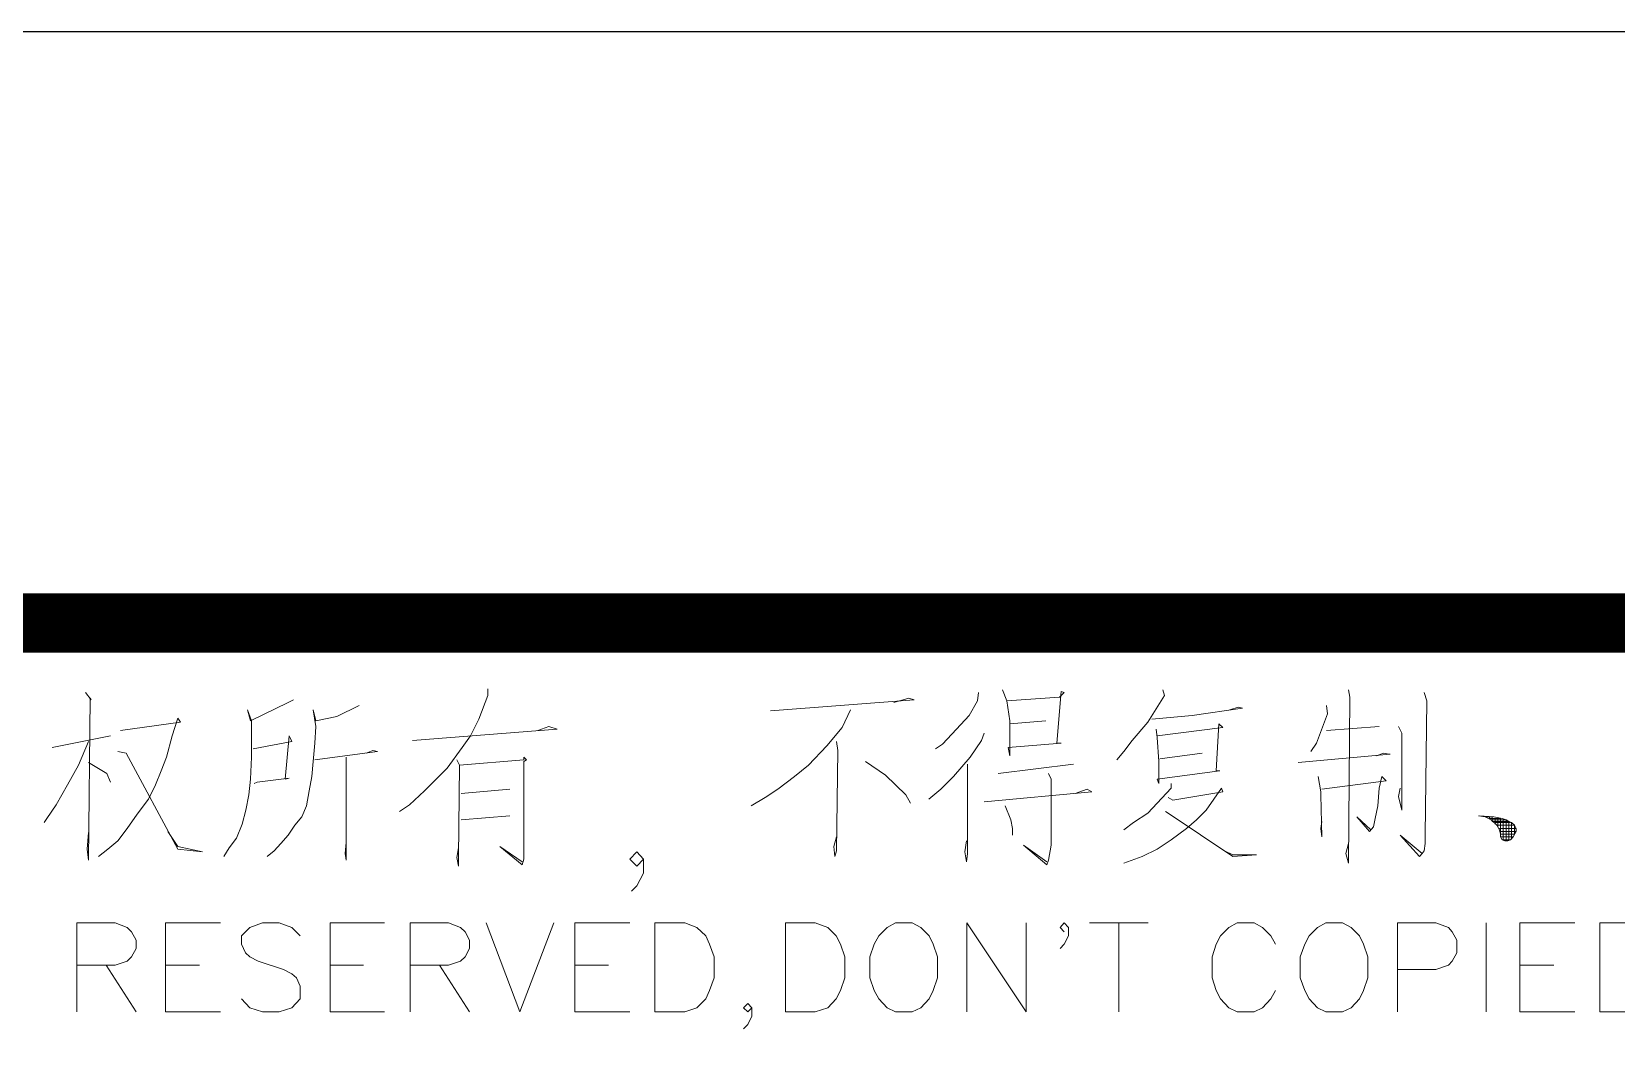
# Model space of a CAD drawing. Extents: x -809667 to 586099, y 3084146 to 3634412.
# Drawn here: x 382888.74 to 382902.15, y 3085859.96 to 3085868.55 of the extents above; entities that cross this region are included whole.
import ezdxf

# ---------------------------------------------------------------- set-up
doc = ezdxf.new("R2010")
doc.units = 0
doc.header["$LTSCALE"] = 0.5
doc.layers.get('0').update_dxf_attribs({"linetype": 'CONTINUOUS'})
doc.layers.add('PUB_TITLE', color=4, linetype='CONTINUOUS')

# ---------------------------------------------------------------- blocks, each defined once
blk = doc.blocks.new('DE')
at = {"layer": 'PUB_TITLE'}
for points in [[(-6000, 56600), (0, 56600), (0, 57400), (-6000, 57400)], [(-6000, 0), (0, 0), (0, 57400), (-6000, 57400)]]:
    blk.add_lwpolyline(points, close=True, dxfattribs=at)
at = {"layer": 'PUB_TITLE', "color": 140, "lineweight": 0}
for points in [[(-3793.1, 57288.9), (-3793.1, 57277.7), (-3808.1, 57237.3), (-3822.2, 57209.2), (-3836.3, 57189.5), (-3861.6, 57154.8), (-3900.1, 57116.3), (-3925.4, 57092.8), (-3942.3, 57081.6)], [(-2922.4, 57287.1), (-2914.9, 57268.3), (-2910.2, 57234.5), (-2910.2, 57204.5), (-2910.2, 57184.8), (-2910.2, 57175.4), (-2913, 57189.5), (-2823, 57197), (-2830.5, 57197), (-2823, 57284.3), (-2818.3, 57282.4), (-2825.8, 57274.9), (-2914.9, 57268.3)], [(-2651.3, 57287.1), (-2648.4, 57277.7), (-2676.6, 57232.6), (-2702.9, 57201.7), (-2716.9, 57182.9), (-2729.1, 57168.8)], [(-2336.9, 57287.1), (-2335.1, 57274.9), (-2336.9, 56994.3), (-2341.6, 57010.3), (-2336.9, 57027.2)], [(-4473.4, 57282.4), (-4464, 57270.2), (-4465.9, 57273), (-4468.7, 56999), (-4470.5, 57017.8), (-4468.7, 57045.9)], [(-4121.5, 57270.2), (-4130.9, 57265.5), (-4194.7, 57234.5), (-4199.4, 57253.3), (-4192.8, 57234.5), (-4192.8, 57173.5), (-4194.7, 57136), (-4197.5, 57109.7), (-4202.2, 57083.5), (-4208.8, 57060), (-4218.2, 57036.6), (-4230.3, 57019.7), (-4239.7, 57005.6)], [(-4010.8, 57260.8), (-4048.3, 57242), (-4084, 57234.5), (-4088.7, 57253.3), (-4084, 57225.1), (-4085.9, 57197), (-4088.7, 57166), (-4090.5, 57140.7), (-4095.2, 57116.3), (-4099.9, 57091), (-4107.4, 57072.2), (-4119.6, 57058.1), (-4130.9, 57041.2), (-4143.1, 57027.2), (-4154.4, 57015), (-4166.5, 57005.6)], [(-3314.6, 57251.4), (-3071.6, 57270.2), (-3081, 57273), (-3106.3, 57265.5)], [(-2962.8, 57282.4), (-2964.6, 57268.3), (-2978.7, 57243.9), (-3000.3, 57220.5), (-3023.7, 57195.1), (-3035.9, 57187.6)], [(-2670, 57237.3), (-2601.5, 57243.9), (-2516.2, 57256.1), (-2523.7, 57258), (-2537.7, 57253.3)], [(-2374.5, 57260.8), (-2372.6, 57246.7), (-2391.4, 57197), (-2400.7, 57182.9)], [(-2209.3, 57282.4), (-2204.7, 57268.3), (-2207.5, 57041.2), (-2207.5, 57027.2), (-2209.3, 57015), (-2212.2, 57010.3), (-2216.8, 57005.6), (-2249.7, 57041.2), (-2212.2, 57010.3)], [(-4414.2, 57218.6), (-4312.9, 57232.6), (-4317.6, 57239.2), (-4327, 57209.2), (-4336.4, 57173.5), (-4345.8, 57150.1), (-4355.1, 57126.6), (-4367.3, 57102.2), (-4386.1, 57076.9), (-4403, 57052.5), (-4418.9, 57031.9), (-4435.8, 57017.8), (-4451.8, 57005.6)], [(-3179.5, 57253.3), (-3193.6, 57223.3), (-3219.8, 57192.3), (-3250.8, 57159.5), (-3274.3, 57140.7), (-3302.4, 57119.1), (-3324, 57105), (-3347.4, 57091)], [(-2910.2, 57229.8), (-2849.2, 57234.5)], [(-4529.7, 57189.5), (-4431.1, 57209.2)], [(-4188.1, 57128.5), (-4183.4, 57131.3), (-4129, 57137.9), (-4135.6, 57136), (-4129, 57209.2), (-4124.3, 57199.8), (-4190, 57187.6)], [(-3920.7, 57201.7), (-3675.8, 57220.5), (-3689.9, 57225.1)], [(-3689.9, 57225.1), (-3708.7, 57218.6)], [(-2953.4, 57213.9), (-2958.1, 57201.7), (-2976.8, 57173.5), (-3005, 57140.7), (-3026.6, 57119.1), (-3047.2, 57102.2)], [(-2662.5, 57220.5), (-2660.6, 57206.4), (-2657.8, 57166), (-2657.8, 57128.5), (-2660.6, 57136), (-2554.6, 57150.1), (-2561.2, 57150.1), (-2556.5, 57229.8), (-2549.9, 57223.3), (-2660.6, 57209.2)], [(-2374.5, 57218.6), (-2285.3, 57225.1)], [(-2252.5, 57225.1), (-2246.9, 57213.9), (-2246.9, 57083.5), (-2252.5, 57106.9), (-2249.7, 57121)], [(-4468.7, 57199.8), (-4485.6, 57159.5), (-4504.3, 57126.6), (-4523.1, 57092.8), (-4539, 57069.4), (-4543.7, 57062.8)], [(-4418.9, 57182.9), (-4404.9, 57180.1), (-4317.6, 57017.8), (-4275.4, 57013.1), (-4317.6, 57022.5), (-4334.5, 57047.8)], [(-4085.9, 57168.8), (-3979.8, 57182.9), (-3987.3, 57184.8), (-3998.6, 57180.1)], [(-3203, 57199.8), (-3201.1, 57184.8), (-3203, 57015), (-3205.8, 57005.6), (-3207.6, 57022.5), (-3203, 57038.4)], [(-2584.6, 57180.1), (-2656, 57170.7)], [(-2422.3, 57164.2), (-2266.6, 57178.2), (-2268.5, 57178.2), (-2277.8, 57180.1), (-2290, 57175.4)], [(-4468.7, 57164.2), (-4437.7, 57145.4), (-4431.1, 57131.3)], [(-4032.4, 57173.5), (-4032.4, 56999), (-4034.3, 57010.3), (-4032.4, 57029)], [(-3845.7, 57168.8), (-3841, 57159.5), (-3842.8, 57003.7), (-3842.8, 56988.7), (-3845.7, 57003.7), (-3842.8, 57019.7)], [(-3841, 57159.5), (-3732.1, 57168.8), (-3732.1, 57173.5), (-3727.4, 57168.8), (-3732.1, 57166), (-3732.1, 57000.9), (-3734.9, 56991.5), (-3772.5, 57022.5), (-3734.9, 56996.2)], [(-3078.2, 57095.7), (-3085.7, 57109.7), (-3120.4, 57142.6), (-3154.2, 57166)], [(-2981.5, 57161.3), (-2981.5, 57010.3), (-2983.4, 56996.2), (-2986.2, 57013.1), (-2983.4, 57031.9)], [(-2929.9, 57145.4), (-2802.3, 57161.3)], [(-2844.5, 57145.4), (-2839.9, 57136), (-2839.9, 57067.5), (-2839.9, 57024.4), (-2844.5, 56999), (-2847.4, 56991.5), (-2886.8, 57024.4), (-2847.4, 56996.2)], [(-2637.2, 57128.5), (-2637.2, 57121), (-2676.6, 57078.8), (-2701, 57062.8), (-2716.9, 57050.6)], [(-2388.5, 57140.7), (-2383.9, 57114.4), (-2383.9, 57109.7), (-2382, 57038.4), (-2383.9, 57052.5), (-2382, 57064.7)], [(-2382, 57119.1), (-2273.1, 57133.2), (-2280.6, 57140.7), (-2285.3, 57121), (-2287.2, 57091), (-2291.9, 57069.4), (-2294.7, 57055.3), (-2301.3, 57047.8), (-2322.9, 57072.2), (-2299.4, 57050.6)], [(-3755.6, 57119.1), (-3838.2, 57111.6)], [(-2953.4, 57097.5), (-2771.4, 57114.4), (-2778.9, 57119.1), (-2799.5, 57111.6)], [(-2641.9, 57105), (-2634.4, 57100.4), (-2549.9, 57114.4), (-2551.8, 57121), (-2578.1, 57083.5), (-2594, 57067.5), (-2610.9, 57052.5), (-2637.2, 57033.7), (-2660.6, 57017.8), (-2686, 57005.6), (-2716.9, 56994.3)], [(-3838.2, 57067.5), (-3755.6, 57074.1)], [(-2917.7, 57091), (-2908.3, 57067.5), (-2905.5, 57052.5), (-2905.5, 57041.2)], [(-2646.6, 57081.6), (-2641.9, 57078.8), (-2533, 57005.6), (-2492.7, 57008.4), (-2533, 57008.4), (-2547.1, 57015)], [(-2115.5, 57074.1), (-2091.1, 57072.2), (-2077, 57069.4), (-2070.5, 57067.5), (-2065.8, 57064.7), (-2061.1, 57062.8), (-2056.4, 57058.1), (-2053.6, 57052.5), (-2053.6, 57047.8), (-2058.3, 57038.4), (-2063, 57033.7), (-2067.7, 57031.9), (-2072.4, 57031.9), (-2077, 57033.7), (-2079.9, 57038.4), (-2079.9, 57043.1), (-2081.7, 57050.6), (-2086.4, 57058.1), (-2095.8, 57067.5), (-2106.1, 57072.2), (-2117.4, 57074.1)], [(-2106.1, 57072.2), (-2093.9, 57072.2)], [(-2098.6, 57069.4), (-2098.6, 57072.2)], [(-2079.9, 57069.4), (-2098.6, 57069.4)], [(-2093.9, 57072.2), (-2093.9, 57064.7)], [(-2089.2, 57060), (-2089.2, 57069.4)], [(-2084.6, 57069.4), (-2084.6, 57055.3)], [(-2079.9, 57038.4), (-2079.9, 57069.4)], [(-2095.8, 57067.5), (-2070.5, 57067.5)], [(-2065.8, 57064.7), (-2093.9, 57064.7)], [(-2089.2, 57062.8), (-2063, 57062.8)], [(-2056.4, 57058.1), (-2086.4, 57058.1)], [(-2081.7, 57052.5), (-2053.6, 57052.5)], [(-2053.6, 57047.8), (-2079.9, 57047.8)], [(-2079.9, 57043.1), (-2056.4, 57043.1)], [(-2075.2, 57067.5), (-2075.2, 57033.7)], [(-2070.5, 57031.9), (-2070.5, 57067.5)], [(-2065.8, 57064.7), (-2065.8, 57033.7)], [(-2061.1, 57036.6), (-2061.1, 57062.8)], [(-2056.4, 57058.1), (-2056.4, 57043.1)], [(-2058.3, 57038.4), (-2079.9, 57038.4)], [(-2077, 57033.7), (-2063, 57033.7)], [(-3550.1, 56946.5), (-3540.7, 56955.9), (-3529.5, 56977.4), (-3529.5, 57000.9), (-3540.7, 57013.1), (-3552.9, 57000.9), (-3540.7, 56988.7), (-3529.5, 57000.9)], [(-4488.4, 56893), (-4488.4, 56742.9)], [(-4488.4, 56893), (-4423.6, 56893), (-4403, 56885.5), (-4395.5, 56878), (-4388, 56863.9), (-4388, 56849.8), (-4395.5, 56835.8), (-4403, 56828.3), (-4423.6, 56821.7), (-4488.4, 56821.7)], [(-4338.2, 56893), (-4338.2, 56742.9)], [(-4338.2, 56893), (-4245.4, 56893)], [(-4110.3, 56871.4), (-4124.3, 56885.5), (-4145.9, 56893), (-4174.1, 56893), (-4195.6, 56885.5), (-4209.7, 56871.4), (-4209.7, 56857.3), (-4203.1, 56842.3), (-4195.6, 56835.8), (-4181.6, 56828.3), (-4138.4, 56814.2), (-4124.3, 56806.7), (-4116.8, 56800.1), (-4110.3, 56786), (-4110.3, 56764.5), (-4124.3, 56749.4), (-4145.9, 56742.9), (-4174.1, 56742.9), (-4195.6, 56749.4), (-4209.7, 56764.5)], [(-4059.6, 56893), (-4059.6, 56742.9)], [(-4059.6, 56893), (-3967.6, 56893)], [(-3924.5, 56893), (-3924.5, 56742.9)], [(-3924.5, 56893), (-3859.7, 56893), (-3839.1, 56885.5), (-3831.6, 56878), (-3824.1, 56863.9), (-3824.1, 56849.8), (-3831.6, 56835.8), (-3839.1, 56828.3), (-3859.7, 56821.7), (-3924.5, 56821.7)], [(-3795.9, 56893), (-3738.7, 56742.9), (-3681.5, 56893)], [(-3645.8, 56893), (-3645.8, 56742.9)], [(-3645.8, 56893), (-3552.9, 56893)], [(-3510.7, 56893), (-3510.7, 56742.9)], [(-3510.7, 56893), (-3460, 56893), (-3439.4, 56885.5), (-3424.4, 56871.4), (-3417.8, 56857.3), (-3410.3, 56835.8), (-3410.3, 56800.1), (-3417.8, 56778.5), (-3424.4, 56764.5), (-3439.4, 56749.4), (-3460, 56742.9), (-3510.7, 56742.9)], [(-3289.3, 56893), (-3289.3, 56742.9)], [(-3289.3, 56893), (-3239.5, 56893), (-3218, 56885.5), (-3203.9, 56871.4), (-3196.4, 56857.3), (-3188.9, 56835.8), (-3188.9, 56800.1), (-3196.4, 56778.5), (-3203.9, 56764.5), (-3218, 56749.4), (-3239.5, 56742.9), (-3289.3, 56742.9)], [(-2982.5, 56893), (-2982.5, 56742.9)], [(-2982.5, 56893), (-2882.1, 56742.9), (-2882.1, 56893)], [(-2818.3, 56878), (-2824.8, 56885.5), (-2818.3, 56893), (-2810.8, 56885.5), (-2810.8, 56871.4), (-2818.3, 56857.3), (-2824.8, 56849.8)], [(-2775.1, 56893), (-2675.7, 56893)], [(-2725.4, 56893), (-2725.4, 56742.9)], [(-2460.8, 56857.3), (-2468.3, 56871.4), (-2482.4, 56885.5), (-2496.4, 56893), (-2525.5, 56893), (-2539.6, 56885.5), (-2553.7, 56871.4), (-2561.2, 56857.3), (-2567.8, 56835.8), (-2567.8, 56800.1), (-2561.2, 56778.5), (-2553.7, 56764.5), (-2539.6, 56749.4), (-2525.5, 56742.9), (-2496.4, 56742.9), (-2482.4, 56749.4), (-2468.3, 56764.5), (-2460.8, 56778.5)], [(-2254.4, 56893), (-2254.4, 56742.9)], [(-2254.4, 56893), (-2189.6, 56893), (-2168.1, 56885.5), (-2161.5, 56878), (-2154, 56863.9), (-2154, 56842.3), (-2161.5, 56828.3), (-2168.1, 56821.7), (-2189.6, 56814.2), (-2254.4, 56814.2)], [(-2104.3, 56893), (-2104.3, 56742.9)], [(-2047, 56893), (-2047, 56742.9)], [(-2047, 56893), (-1954.1, 56893)], [(-1911.9, 56893), (-1911.9, 56742.9)], [(-1911.9, 56893), (-1861.2, 56893), (-1839.7, 56885.5), (-1825.6, 56871.4), (-1819, 56857.3), (-1811.5, 56835.8), (-1811.5, 56800.1), (-1819, 56778.5), (-1825.6, 56764.5), (-1839.7, 56749.4), (-1861.2, 56742.9), (-1911.9, 56742.9)], [(-4438.6, 56821.7), (-4388, 56742.9)], [(-4338.2, 56821.7), (-4281, 56821.7)], [(-4059.6, 56821.7), (-4003.3, 56821.7)], [(-3874.7, 56821.7), (-3824.1, 56742.9)], [(-3645.8, 56821.7), (-3588.6, 56821.7)], [(-2047, 56821.7), (-1989.8, 56821.7)], [(-3346.5, 56749.4), (-3353.1, 56742.9), (-3360.6, 56749.4), (-3353.1, 56757), (-3346.5, 56749.4), (-3346.5, 56735.4), (-3353.1, 56721.3), (-3360.6, 56713.8)], [(-4338.2, 56742.9), (-4245.4, 56742.9)], [(-4059.6, 56742.9), (-3967.6, 56742.9)], [(-3645.8, 56742.9), (-3552.9, 56742.9)], [(-2047, 56742.9), (-1954.1, 56742.9)]]:
    blk.add_lwpolyline(points, dxfattribs=at)
for points in [[(-3103.5, 56893), (-3117.6, 56885.5), (-3131.6, 56871.4), (-3139.2, 56857.3), (-3146.7, 56835.8), (-3146.7, 56800.1), (-3139.2, 56778.5), (-3131.6, 56764.5), (-3117.6, 56749.4), (-3103.5, 56742.9), (-3075.4, 56742.9), (-3060.3, 56749.4), (-3046.3, 56764.5), (-3039.7, 56778.5), (-3032.2, 56800.1), (-3032.2, 56835.8), (-3039.7, 56857.3), (-3046.3, 56871.4), (-3060.3, 56885.5), (-3075.4, 56893), (-3103.5, 56893)], [(-2375.4, 56893), (-2389.5, 56885.5), (-2403.6, 56871.4), (-2411.1, 56857.3), (-2418.6, 56835.8), (-2418.6, 56800.1), (-2411.1, 56778.5), (-2403.6, 56764.5), (-2389.5, 56749.4), (-2375.4, 56742.9), (-2347.3, 56742.9), (-2332.3, 56749.4), (-2318.2, 56764.5), (-2311.6, 56778.5), (-2304.1, 56800.1), (-2304.1, 56835.8), (-2311.6, 56857.3), (-2318.2, 56871.4), (-2332.3, 56885.5), (-2347.3, 56893), (-2375.4, 56893)]]:
    blk.add_lwpolyline(points, close=True, dxfattribs=at)
blk = doc.blocks.new('DEEEE')
at = {"layer": 'PUB_TITLE'}
blk.add_blockref('DE', (917508.9, -201220.5), dxfattribs=at)

msp = doc.modelspace()

# ---------------------------------------------------------------- linework, layer by layer
at = {"layer": 'PUB_TITLE', "linetype": 'Continuous'}
msp.add_lwpolyline([(382496.068, 3085571.553), (382916.568, 3085571.553), (382916.568, 3085868.553), (382496.068, 3085868.553)], close=True, dxfattribs=at)
at = {"layer": 'PUB_TITLE', "linetype": 'Continuous', "const_width": 0.5}
msp.add_lwpolyline([(382508.568, 3085576.553), (382911.568, 3085576.553), (382911.568, 3085863.553), (382508.568, 3085863.553)], close=True, dxfattribs=at)

# ---------------------------------------------------------------- block references
at = {"xscale": 0.005, "yscale": 0.005, "zscale": 0.005}
msp.add_blockref('DEEEE', (378324.023, 3086582.655), dxfattribs=at)

doc.saveas('drawing.dxf')
